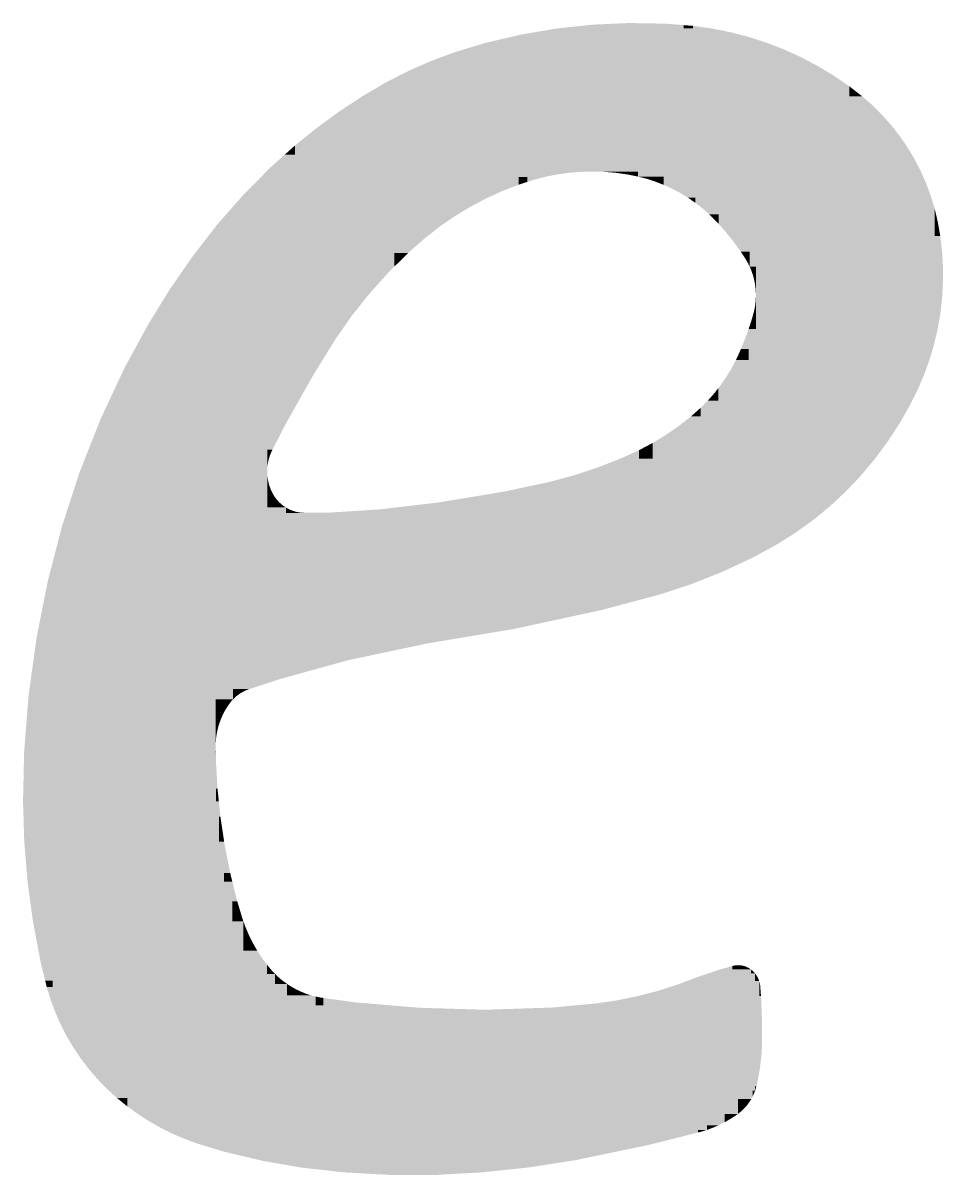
# Model space of a CAD drawing. Extents: x 149 to 8866, y 149 to 4853.
# Drawn here: x 5255.51 to 5277.65, y 4692.71 to 4720.43 of the extents above; entities that cross this region are included whole.
import ezdxf

# ---------------------------------------------------------------- set-up
doc = ezdxf.new("R2010")
doc.units = 0
doc.layers.add('L1D0', color=1, linetype='CONTINUOUS')

msp = doc.modelspace()

# ---------------------------------------------------------------- linework, layer by layer
at = {"layer": 'L1D0'}
for points in [[(5267.482, 4720.151), (5268.347, 4720.299), (5268.63, 4720.151), (5268.63, 4720.33)], [(5268.63, 4720.302), (5268.63, 4720.33), (5269.219, 4720.302), (5269.219, 4720.393)], [(5268.63, 4718.907), (5268.63, 4720.302), (5272.085, 4718.907), (5272.085, 4720.302)], [(5269.219, 4720.302), (5269.219, 4720.393), (5270.095, 4720.302), (5270.095, 4720.432)], [(5270.095, 4720.302), (5270.095, 4720.432), (5270.972, 4720.302), (5270.972, 4720.417)], [(5270.972, 4720.302), (5270.972, 4720.417), (5271.409, 4720.302), (5271.409, 4720.382)], [(5271.409, 4720.302), (5271.409, 4720.382), (5271.635, 4720.302), (5271.635, 4720.364)], [(5271.635, 4720.302), (5271.635, 4720.364), (5272.085, 4720.302)], [(5272.085, 4720.1), (5272.085, 4720.302), (5272.969, 4720.1), (5272.529, 4720.214)], [(5266.209, 4719.823), (5266.628, 4719.95), (5267.482, 4719.823), (5267.482, 4720.151)], [(5267.482, 4719.823), (5267.482, 4720.151), (5268.63, 4719.823), (5268.63, 4720.151)], [(5272.085, 4719.61), (5272.085, 4720.1), (5272.969, 4719.61), (5272.969, 4720.1)], [(5272.969, 4719.797), (5272.969, 4720.1), (5273.824, 4719.797), (5273.401, 4719.961)], [(5265.333, 4719.519), (5265.913, 4719.734), (5266.209, 4719.519), (5266.209, 4719.823)], [(5266.209, 4718.83), (5266.209, 4719.823), (5268.63, 4718.83), (5268.63, 4719.823)], [(5272.969, 4719.61), (5272.969, 4719.797), (5274.237, 4719.61), (5273.824, 4719.797)], [(5264.766, 4719.27), (5265.333, 4719.519), (5266.209, 4719.27), (5266.209, 4719.519)], [(5272.085, 4718.907), (5272.085, 4719.61), (5274.237, 4718.907), (5274.237, 4719.61)], [(5274.237, 4719.163), (5274.237, 4719.61), (5275.027, 4719.163), (5274.638, 4719.398)], [(5263.95, 4718.83), (5264.216, 4718.987), (5264.766, 4718.83), (5264.766, 4719.27)], [(5264.766, 4718.83), (5264.766, 4719.27), (5266.209, 4718.83), (5266.209, 4719.27)], [(5274.237, 4718.907), (5274.237, 4719.163), (5275.401, 4718.907), (5275.027, 4719.163)], [(5268.63, 4717.455), (5268.63, 4718.907), (5275.401, 4717.455), (5275.401, 4718.907)], [(5275.401, 4718.668), (5275.401, 4718.907), (5275.709, 4718.668), (5275.58, 4718.768)], [(5263.111, 4718.296), (5263.665, 4718.661), (5263.95, 4718.296), (5263.95, 4718.83)], [(5263.95, 4717.487), (5263.95, 4718.83), (5268.63, 4717.487), (5268.63, 4718.83)], [(5275.401, 4718.453), (5275.401, 4718.668), (5275.954, 4718.453), (5275.709, 4718.668)], [(5262.576, 4717.904), (5263.111, 4718.296), (5263.95, 4717.904), (5263.95, 4718.296)], [(5275.401, 4718.223), (5275.401, 4718.453), (5276.185, 4718.223), (5275.954, 4718.453)], [(5275.401, 4717.979), (5275.401, 4718.223), (5276.402, 4717.979), (5276.185, 4718.223)], [(5262.06, 4717.487), (5262.576, 4717.904), (5263.95, 4717.487), (5263.95, 4717.904)], [(5275.401, 4717.723), (5275.401, 4717.979), (5276.603, 4717.723), (5276.402, 4717.979)], [(5261.813, 4717.266), (5262.06, 4717.487), (5262.06, 4717.266)], [(5262.06, 4716.284), (5262.06, 4717.487), (5264.445, 4716.284), (5264.445, 4717.487)], [(5264.445, 4716.727), (5264.445, 4717.487), (5268.065, 4716.727), (5268.065, 4717.487)], [(5268.065, 4716.826), (5268.065, 4717.487), (5268.63, 4716.826), (5268.63, 4717.487)], [(5268.63, 4716.826), (5268.63, 4717.455), (5268.917, 4716.85), (5268.917, 4717.455)], [(5268.917, 4716.85), (5268.917, 4717.455), (5269.204, 4716.859), (5269.204, 4717.455)], [(5269.491, 4716.852), (5269.204, 4716.859), (5269.491, 4717.455), (5269.204, 4717.455)], [(5269.491, 4716.852), (5269.491, 4717.455), (5270.31, 4716.852), (5270.31, 4717.455)], [(5270.31, 4716.738), (5270.31, 4717.455), (5273.002, 4716.738), (5273.002, 4717.455)], [(5273.002, 4716.589), (5273.002, 4717.455), (5276.788, 4716.589), (5276.788, 4717.455)], [(5275.401, 4717.455), (5275.401, 4717.723), (5276.788, 4717.455), (5276.603, 4717.723)], [(5276.788, 4716.887), (5276.788, 4717.455), (5277.107, 4716.887), (5276.957, 4717.176)], [(5261.463, 4716.952), (5261.813, 4717.266), (5262.06, 4716.952), (5262.06, 4717.266)], [(5261.371, 4716.859), (5261.463, 4716.952), (5262.06, 4716.859), (5262.06, 4716.952)], [(5260.802, 4716.284), (5261.371, 4716.859), (5262.06, 4716.284), (5262.06, 4716.859)], [(5264.445, 4716.002), (5264.445, 4716.727), (5266.264, 4716.002), (5266.264, 4716.727)], [(5266.264, 4716.386), (5266.264, 4716.727), (5267.041, 4716.386), (5267.041, 4716.727)], [(5267.041, 4716.543), (5267.041, 4716.727), (5267.444, 4716.543), (5267.444, 4716.727)], [(5267.444, 4716.543), (5267.444, 4716.727), (5267.65, 4716.61), (5267.65, 4716.727)], [(5267.65, 4716.61), (5267.65, 4716.727), (5267.787, 4716.654), (5268.065, 4716.727)], [(5268.065, 4716.727), (5268.065, 4716.826), (5268.346, 4716.784), (5268.63, 4716.826)], [(5269.778, 4716.828), (5269.491, 4716.852), (5269.778, 4716.852)], [(5270.062, 4716.787), (5269.778, 4716.828), (5270.062, 4716.852), (5269.778, 4716.852)], [(5270.062, 4716.787), (5270.062, 4716.852), (5270.31, 4716.787), (5270.31, 4716.852)], [(5270.31, 4716.738), (5270.203, 4716.759), (5270.31, 4716.787), (5270.062, 4716.787)], [(5270.521, 4716.684), (5270.31, 4716.738), (5270.521, 4716.738)], [(5270.728, 4716.616), (5270.521, 4716.684), (5270.728, 4716.738), (5270.521, 4716.738)], [(5270.728, 4716.616), (5270.728, 4716.738), (5270.931, 4716.616), (5270.931, 4716.738)], [(5270.931, 4716.537), (5270.931, 4716.738), (5271.688, 4716.537), (5271.688, 4716.738)], [(5271.688, 4716.108), (5271.688, 4716.738), (5273.002, 4716.108), (5273.002, 4716.738)], [(5276.788, 4716.589), (5276.788, 4716.887), (5277.24, 4716.589), (5277.107, 4716.887)], [(5266.264, 4716.002), (5266.264, 4716.386), (5266.647, 4716.206), (5267.041, 4716.386)], [(5267.041, 4716.386), (5267.041, 4716.543), (5267.444, 4716.543)], [(5270.931, 4716.537), (5270.728, 4716.616), (5270.931, 4716.616)], [(5271.129, 4716.447), (5270.931, 4716.537), (5271.688, 4716.447), (5271.688, 4716.537)], [(5271.322, 4716.345), (5271.129, 4716.447), (5271.688, 4716.345), (5271.688, 4716.447)], [(5271.509, 4716.232), (5271.322, 4716.345), (5271.688, 4716.232), (5271.688, 4716.345)], [(5273.002, 4715.972), (5273.002, 4716.589), (5277.24, 4715.972), (5277.24, 4716.589)], [(5277.24, 4715.972), (5277.24, 4716.589), (5277.45, 4715.972), (5277.354, 4716.284)], [(5260.182, 4715.577), (5260.802, 4716.284), (5264.445, 4715.577), (5264.445, 4716.284)], [(5271.688, 4716.108), (5271.509, 4716.232), (5271.688, 4716.232)], [(5271.86, 4715.975), (5271.688, 4716.108), (5273.002, 4715.975), (5273.002, 4716.108)], [(5264.445, 4715.531), (5264.445, 4716.002), (5265.538, 4715.531), (5265.538, 4716.002)], [(5265.538, 4715.531), (5265.538, 4716.002), (5265.894, 4715.777), (5266.264, 4716.002)], [(5272.024, 4715.831), (5271.86, 4715.975), (5272.253, 4715.831), (5272.253, 4715.975)], [(5272.253, 4715.597), (5272.179, 4715.678), (5272.253, 4715.831), (5272.024, 4715.831)], [(5272.253, 4715.597), (5272.253, 4715.975), (5273.002, 4715.597), (5273.002, 4715.975)], [(5273.002, 4714.566), (5273.002, 4715.972), (5277.45, 4714.566), (5277.45, 4715.972)], [(5277.45, 4715.655), (5277.45, 4715.972), (5277.525, 4715.655)], [(5259.894, 4715.205), (5260.182, 4715.577), (5260.182, 4715.205)], [(5260.182, 4714.566), (5260.182, 4715.577), (5264.445, 4714.566), (5264.445, 4715.577)], [(5264.445, 4715.264), (5264.445, 4715.531), (5265.196, 4715.264), (5265.538, 4715.531)], [(5272.367, 4715.471), (5272.253, 4715.597), (5273.002, 4715.471), (5273.002, 4715.597)], [(5277.45, 4715.494), (5277.45, 4715.655), (5277.553, 4715.494), (5277.525, 4715.655)], [(5264.445, 4715.121), (5264.445, 4715.264), (5265.034, 4715.121), (5265.196, 4715.264)], [(5272.583, 4715.207), (5272.367, 4715.471), (5273.002, 4715.207), (5273.002, 4715.471)], [(5277.45, 4715.31), (5277.45, 4715.494), (5277.586, 4715.31), (5277.553, 4715.494)], [(5277.45, 4714.937), (5277.45, 4715.31), (5277.63, 4714.937), (5277.586, 4715.31)], [(5259.593, 4714.815), (5259.894, 4715.205), (5260.182, 4714.815), (5260.182, 4715.205)], [(5264.445, 4714.899), (5264.445, 4715.121), (5264.78, 4714.899), (5265.034, 4715.121)], [(5272.784, 4714.932), (5272.583, 4715.207), (5273.002, 4714.932), (5273.002, 4715.207)], [(5259.421, 4714.566), (5259.593, 4714.815), (5260.182, 4714.566), (5260.182, 4714.815)], [(5264.445, 4714.566), (5264.445, 4714.899), (5264.78, 4714.899)], [(5272.878, 4714.789), (5272.784, 4714.932), (5273.002, 4714.789), (5273.002, 4714.932)], [(5272.906, 4714.746), (5272.878, 4714.789), (5273.002, 4714.746), (5273.002, 4714.789)], [(5273.002, 4714.566), (5272.957, 4714.658), (5273.002, 4714.746), (5272.906, 4714.746)], [(5277.45, 4714.566), (5277.45, 4714.937), (5277.651, 4714.566), (5277.63, 4714.937)], [(5258.518, 4713.168), (5259.033, 4714.006), (5259.421, 4713.168), (5259.421, 4714.566)], [(5259.421, 4713.168), (5259.421, 4714.566), (5263.271, 4713.168), (5263.271, 4714.566)], [(5263.271, 4714.423), (5263.271, 4714.566), (5264.301, 4714.423), (5264.445, 4714.566)], [(5263.271, 4713.921), (5263.271, 4714.423), (5263.85, 4713.921), (5264.301, 4714.423)], [(5273.041, 4714.472), (5273.002, 4714.566), (5273.15, 4714.472), (5273.15, 4714.566)], [(5273.075, 4714.375), (5273.041, 4714.472), (5273.15, 4714.375), (5273.15, 4714.472)], [(5273.15, 4713.072), (5273.15, 4714.566), (5277.524, 4713.072), (5277.524, 4714.566)], [(5277.524, 4714.188), (5277.524, 4714.566), (5277.651, 4714.188), (5277.651, 4714.566)], [(5273.102, 4714.277), (5273.075, 4714.375), (5273.15, 4714.277), (5273.15, 4714.375)], [(5273.123, 4714.177), (5273.102, 4714.277), (5273.15, 4714.177), (5273.15, 4714.277)], [(5273.131, 4714.127), (5273.123, 4714.177), (5273.15, 4714.127), (5273.15, 4714.177)], [(5273.138, 4714.075), (5273.131, 4714.127), (5273.15, 4714.075), (5273.15, 4714.127)], [(5277.524, 4713.814), (5277.524, 4714.188), (5277.63, 4713.814), (5277.651, 4714.188)], [(5263.271, 4713.168), (5263.271, 4713.921), (5263.429, 4713.393), (5263.85, 4713.921)], [(5273.136, 4713.665), (5273.145, 4713.767), (5273.15, 4713.665), (5273.15, 4713.87)], [(5273.147, 4713.973), (5273.138, 4714.075), (5273.15, 4713.973), (5273.15, 4714.075)], [(5273.15, 4713.87), (5273.147, 4713.973), (5273.15, 4713.973)], [(5273.119, 4713.563), (5273.136, 4713.665), (5273.15, 4713.563), (5273.15, 4713.665)], [(5277.524, 4713.072), (5277.524, 4713.814), (5277.588, 4713.441), (5277.63, 4713.814)], [(5273.034, 4713.245), (5273.096, 4713.462), (5273.15, 4713.245), (5273.15, 4713.462)], [(5273.096, 4713.462), (5273.119, 4713.563), (5273.15, 4713.462), (5273.15, 4713.563)], [(5258.283, 4712.736), (5258.518, 4713.168), (5258.518, 4712.736)], [(5258.518, 4711.97), (5258.518, 4713.168), (5262.503, 4711.97), (5262.503, 4713.168)], [(5262.503, 4712.841), (5262.503, 4713.168), (5263.042, 4712.841), (5263.271, 4713.168)], [(5272.792, 4712.591), (5272.921, 4712.916), (5272.975, 4712.591), (5272.975, 4713.072)], [(5272.975, 4713.072), (5273.034, 4713.245), (5273.15, 4713.072), (5273.15, 4713.245)], [(5272.975, 4711.649), (5272.975, 4713.072), (5277.061, 4711.649), (5277.061, 4713.072)], [(5277.061, 4712.707), (5277.061, 4713.072), (5277.439, 4712.707), (5277.524, 4713.072)], [(5262.503, 4712.554), (5262.503, 4712.841), (5262.864, 4712.554), (5263.042, 4712.841)], [(5257.956, 4712.136), (5258.283, 4712.736), (5258.518, 4712.136), (5258.518, 4712.736)], [(5262.503, 4711.97), (5262.503, 4712.554), (5262.864, 4712.554)], [(5272.72, 4712.433), (5272.792, 4712.591), (5272.975, 4712.433), (5272.975, 4712.591)], [(5277.061, 4712.347), (5277.061, 4712.707), (5277.333, 4712.347), (5277.439, 4712.707)], [(5272.557, 4712.112), (5272.67, 4712.324), (5272.975, 4712.112), (5272.975, 4712.324)], [(5272.67, 4712.324), (5272.72, 4712.433), (5272.975, 4712.324), (5272.975, 4712.433)], [(5277.061, 4711.649), (5277.061, 4712.347), (5277.207, 4711.994), (5277.333, 4712.347)], [(5257.379, 4710.9), (5257.879, 4711.97), (5261.899, 4710.9), (5262.503, 4711.97)], [(5257.879, 4711.97), (5257.956, 4712.136), (5258.518, 4711.97), (5258.518, 4712.136)], [(5272.433, 4711.907), (5272.557, 4712.112), (5272.975, 4711.907), (5272.975, 4712.112)], [(5271.989, 4711.341), (5272.148, 4711.521), (5272.248, 4711.341), (5272.248, 4711.649)], [(5272.248, 4711.649), (5272.296, 4711.71), (5272.975, 4711.649), (5272.975, 4711.71)], [(5272.248, 4710.327), (5272.248, 4711.649), (5276.298, 4710.327), (5276.298, 4711.649)], [(5272.296, 4711.71), (5272.433, 4711.907), (5272.975, 4711.71), (5272.975, 4711.907)], [(5276.298, 4711.481), (5276.298, 4711.649), (5276.979, 4711.481), (5277.061, 4711.649)], [(5276.298, 4711.245), (5276.298, 4711.481), (5276.862, 4711.245), (5276.979, 4711.481)], [(5271.59, 4710.967), (5271.73, 4711.092), (5271.82, 4710.967), (5271.82, 4711.172)], [(5271.82, 4711.172), (5271.989, 4711.341), (5272.248, 4711.172), (5272.248, 4711.341)], [(5271.82, 4710.967), (5271.82, 4711.172), (5272.248, 4710.967), (5272.248, 4711.172)], [(5276.298, 4710.787), (5276.298, 4711.245), (5276.601, 4710.787), (5276.862, 4711.245)], [(5257.088, 4710.163), (5257.379, 4710.9), (5261.515, 4710.163), (5261.515, 4710.9)], [(5261.515, 4710.163), (5261.515, 4710.9), (5261.828, 4710.774), (5261.899, 4710.9)], [(5271.295, 4710.736), (5271.59, 4710.967), (5272.248, 4710.736), (5272.248, 4710.967)], [(5270.667, 4710.327), (5270.987, 4710.522), (5271.295, 4710.327), (5271.295, 4710.736)], [(5271.295, 4710.327), (5271.295, 4710.736), (5272.248, 4710.327), (5272.248, 4710.736)], [(5276.298, 4710.327), (5276.298, 4710.787), (5276.312, 4710.346), (5276.601, 4710.787)], [(5270.336, 4710.152), (5270.667, 4710.327), (5270.667, 4710.152)], [(5270.667, 4708.774), (5270.667, 4710.327), (5274.898, 4708.774), (5274.898, 4710.327)], [(5274.898, 4709.924), (5274.898, 4710.327), (5275.998, 4709.924), (5276.298, 4710.327)], [(5256.87, 4709.612), (5256.877, 4709.63), (5257.088, 4709.612), (5257.088, 4710.163)], [(5257.088, 4708.774), (5257.088, 4710.163), (5261.389, 4708.774), (5261.389, 4710.163)], [(5261.389, 4710.13), (5261.389, 4710.163), (5261.497, 4710.13), (5261.515, 4710.163)], [(5261.389, 4710.06), (5261.389, 4710.13), (5261.467, 4710.06), (5261.497, 4710.13)], [(5261.389, 4709.988), (5261.389, 4710.06), (5261.442, 4709.988), (5261.467, 4710.06)], [(5261.389, 4709.915), (5261.389, 4709.988), (5261.421, 4709.915), (5261.442, 4709.988)], [(5269.892, 4709.95), (5270.165, 4710.074), (5270.336, 4709.95), (5270.336, 4710.152)], [(5270.336, 4709.95), (5270.336, 4710.152), (5270.667, 4709.95), (5270.667, 4710.152)], [(5261.389, 4709.84), (5261.389, 4709.915), (5261.406, 4709.84), (5261.421, 4709.915)], [(5261.389, 4709.765), (5261.389, 4709.84), (5261.394, 4709.765), (5261.406, 4709.84)], [(5261.389, 4709.689), (5261.389, 4709.765), (5261.394, 4709.765)], [(5268.765, 4709.545), (5269.335, 4709.733), (5269.892, 4709.545), (5269.892, 4709.95)], [(5269.892, 4709.545), (5269.892, 4709.95), (5270.667, 4709.545), (5270.667, 4709.95)], [(5274.898, 4709.521), (5274.898, 4709.924), (5275.658, 4709.521), (5275.998, 4709.924)], [(5256.598, 4708.774), (5256.87, 4709.612), (5257.088, 4708.774), (5257.088, 4709.612)], [(5261.389, 4709.537), (5261.389, 4709.612), (5261.393, 4709.537)], [(5261.389, 4709.461), (5261.389, 4709.537), (5261.403, 4709.461), (5261.393, 4709.537)], [(5261.389, 4709.386), (5261.389, 4709.461), (5261.418, 4709.386), (5261.403, 4709.461)], [(5267.895, 4709.327), (5268.187, 4709.389), (5268.765, 4709.327), (5268.765, 4709.545)], [(5268.765, 4708.774), (5268.765, 4709.545), (5270.667, 4708.774), (5270.667, 4709.545)], [(5274.898, 4709.33), (5274.898, 4709.521), (5275.476, 4709.33), (5275.658, 4709.521)], [(5261.389, 4709.313), (5261.389, 4709.386), (5261.437, 4709.313), (5261.418, 4709.386)], [(5261.389, 4709.241), (5261.389, 4709.313), (5261.462, 4709.241), (5261.437, 4709.313)], [(5261.389, 4709.171), (5261.389, 4709.241), (5261.49, 4709.171), (5261.462, 4709.241)], [(5261.389, 4709.136), (5261.389, 4709.171), (5261.508, 4709.136), (5261.49, 4709.171)], [(5265.523, 4708.774), (5265.523, 4708.896), (5267.109, 4708.774), (5267.109, 4709.159)], [(5267.109, 4708.774), (5267.109, 4709.159), (5267.895, 4708.774), (5267.895, 4709.327)], [(5267.895, 4708.774), (5267.895, 4709.327), (5268.765, 4708.774), (5268.765, 4709.327)], [(5274.898, 4709.142), (5274.898, 4709.33), (5275.296, 4709.142), (5275.476, 4709.33)], [(5274.898, 4708.774), (5274.898, 4709.142), (5274.914, 4708.787), (5275.296, 4709.142)], [(5261.389, 4709.107), (5261.389, 4709.136), (5261.523, 4709.107), (5261.508, 4709.136)], [(5261.389, 4709.049), (5261.389, 4709.107), (5261.556, 4709.049), (5261.523, 4709.107)], [(5261.389, 4708.996), (5261.389, 4709.049), (5261.594, 4708.996), (5261.556, 4709.049)], [(5261.389, 4708.944), (5261.389, 4708.996), (5261.636, 4708.944), (5261.594, 4708.996)], [(5261.389, 4708.896), (5261.389, 4708.944), (5261.681, 4708.896), (5261.636, 4708.944)], [(5261.389, 4708.774), (5261.389, 4708.896), (5261.681, 4708.774), (5261.681, 4708.896)], [(5261.681, 4708.852), (5261.681, 4708.896), (5261.73, 4708.852)], [(5264.496, 4708.774), (5264.725, 4708.801), (5265.523, 4708.774), (5265.523, 4708.896)], [(5256.282, 4707.671), (5256.454, 4708.332), (5256.598, 4707.671), (5256.598, 4708.774)], [(5256.598, 4707), (5256.598, 4708.774), (5261.838, 4707), (5261.838, 4708.774)], [(5261.681, 4708.811), (5261.681, 4708.852), (5261.782, 4708.811), (5261.73, 4708.852)], [(5261.681, 4708.774), (5261.681, 4708.811), (5261.838, 4708.774), (5261.782, 4708.811)], [(5261.838, 4708.714), (5261.838, 4708.774), (5261.955, 4708.714), (5261.895, 4708.742)], [(5261.838, 4708.644), (5261.838, 4708.714), (5261.955, 4708.644), (5261.955, 4708.714)], [(5261.838, 4707), (5261.838, 4708.644), (5262.309, 4707), (5262.309, 4708.644)], [(5261.955, 4708.671), (5261.955, 4708.714), (5262.08, 4708.671), (5262.017, 4708.69)], [(5261.955, 4708.644), (5261.955, 4708.671), (5262.08, 4708.644), (5262.08, 4708.671)], [(5262.08, 4708.644), (5262.08, 4708.671), (5262.145, 4708.644), (5262.145, 4708.657)], [(5262.145, 4708.644), (5262.145, 4708.657), (5262.276, 4708.644), (5262.211, 4708.648)], [(5262.276, 4708.644), (5262.309, 4708.645), (5262.309, 4708.644)], [(5262.309, 4707), (5262.309, 4708.645), (5262.915, 4707), (5262.915, 4708.651)], [(5262.915, 4707), (5262.915, 4708.651), (5264.124, 4707), (5264.124, 4708.73)], [(5264.124, 4708.73), (5264.496, 4708.774), (5265.251, 4708.73), (5265.251, 4708.774)], [(5264.124, 4707), (5264.124, 4708.73), (5265.251, 4707), (5265.251, 4708.73)], [(5265.251, 4707.229), (5265.251, 4708.774), (5272.351, 4707.229), (5272.351, 4708.774)], [(5272.351, 4708.457), (5272.351, 4708.774), (5274.509, 4708.457), (5274.898, 4708.774)], [(5272.351, 4707.876), (5272.351, 4708.457), (5273.642, 4707.876), (5273.642, 4708.457)], [(5273.642, 4707.876), (5273.642, 4708.457), (5274.085, 4708.153), (5274.509, 4708.457)], [(5272.351, 4707.563), (5272.351, 4707.876), (5273.066, 4707.563), (5273.066, 4707.876)], [(5273.066, 4707.563), (5273.066, 4707.876), (5273.413, 4707.752), (5273.642, 4707.876)], [(5256.108, 4707), (5256.282, 4707.671), (5256.598, 4707), (5256.598, 4707.671)], [(5272.351, 4707.229), (5272.351, 4707.563), (5273.066, 4707.563)], [(5265.251, 4706.308), (5265.251, 4707.229), (5269.445, 4706.308), (5269.445, 4707.229)], [(5269.445, 4706.688), (5269.445, 4707.229), (5270.868, 4706.688), (5270.868, 4707.229)], [(5270.868, 4706.688), (5270.868, 4707.229), (5271.617, 4706.936), (5272.351, 4707.229)], [(5255.729, 4704.845), (5255.839, 4705.638), (5256.108, 4704.845), (5256.108, 4707)], [(5256.108, 4704.845), (5256.108, 4707), (5262.423, 4704.845), (5262.423, 4707)], [(5262.423, 4705.503), (5262.423, 4707), (5265.251, 4705.503), (5265.251, 4707)], [(5269.445, 4706.308), (5269.445, 4706.688), (5270.486, 4706.586), (5270.868, 4706.688)], [(5265.251, 4705.852), (5265.251, 4706.308), (5267.339, 4705.852), (5267.339, 4706.308)], [(5267.339, 4705.852), (5267.339, 4706.308), (5269.445, 4706.308)], [(5265.251, 4705.503), (5265.251, 4705.852), (5266.276, 4705.675), (5267.339, 4705.852)], [(5262.423, 4705.094), (5262.423, 4705.503), (5263.322, 4705.094), (5263.322, 4705.503)], [(5263.322, 4705.094), (5263.322, 4705.503), (5264.234, 4705.288), (5264.234, 4705.503)], [(5264.234, 4705.288), (5264.234, 4705.503), (5265.251, 4705.503)], [(5262.423, 4704.845), (5262.423, 4705.094), (5263.322, 4705.094)], [(5255.648, 4704.263), (5255.729, 4704.845), (5260.15, 4704.263), (5260.15, 4704.845)], [(5260.15, 4704.402), (5260.15, 4704.845), (5260.957, 4704.402), (5260.957, 4704.845)], [(5260.957, 4704.402), (5260.957, 4704.845), (5261.685, 4704.641), (5262.423, 4704.845)], [(5255.538, 4702.879), (5255.648, 4704.263), (5260.15, 4702.879), (5260.15, 4704.263)], [(5260.15, 4704.158), (5260.15, 4704.402), (5260.568, 4704.158), (5260.568, 4704.402)], [(5260.15, 4704.035), (5260.15, 4704.158), (5260.468, 4704.035), (5260.468, 4704.158)], [(5260.468, 4704.105), (5260.468, 4704.158), (5260.522, 4704.105), (5260.568, 4704.158)], [(5260.568, 4704.294), (5260.568, 4704.402), (5260.732, 4704.294), (5260.732, 4704.402)], [(5260.568, 4704.253), (5260.568, 4704.294), (5260.674, 4704.253), (5260.732, 4704.294)], [(5260.568, 4704.208), (5260.568, 4704.253), (5260.62, 4704.208), (5260.674, 4704.253)], [(5260.568, 4704.158), (5260.568, 4704.208), (5260.62, 4704.208)], [(5260.732, 4704.364), (5260.732, 4704.402), (5260.858, 4704.364), (5260.858, 4704.402)], [(5260.732, 4704.294), (5260.732, 4704.364), (5260.794, 4704.331), (5260.858, 4704.364)], [(5260.858, 4704.364), (5260.858, 4704.402), (5260.923, 4704.391), (5260.957, 4704.402)], [(5260.15, 4703.949), (5260.15, 4704.035), (5260.411, 4703.949), (5260.468, 4704.035)], [(5260.15, 4703.859), (5260.15, 4703.949), (5260.358, 4703.859), (5260.411, 4703.949)], [(5260.468, 4704.035), (5260.468, 4704.105), (5260.5, 4704.076), (5260.522, 4704.105)], [(5260.15, 4703.767), (5260.15, 4703.859), (5260.312, 4703.767), (5260.358, 4703.859)], [(5260.15, 4703.671), (5260.15, 4703.767), (5260.271, 4703.671), (5260.312, 4703.767)], [(5260.15, 4703.574), (5260.15, 4703.671), (5260.235, 4703.574), (5260.271, 4703.671)], [(5260.15, 4703.475), (5260.15, 4703.574), (5260.206, 4703.475), (5260.235, 4703.574)], [(5260.15, 4703.374), (5260.15, 4703.475), (5260.183, 4703.374), (5260.206, 4703.475)], [(5260.15, 4703.272), (5260.15, 4703.374), (5260.165, 4703.272), (5260.183, 4703.374)], [(5260.15, 4703.065), (5260.15, 4703.272), (5260.154, 4703.168), (5260.165, 4703.272)], [(5260.15, 4702.879), (5260.15, 4703.065), (5260.153, 4702.879), (5260.151, 4703.013)], [(5255.513, 4701.702), (5255.524, 4702.185), (5255.538, 4701.702), (5255.538, 4702.879)], [(5255.538, 4701.702), (5255.538, 4702.879), (5260.153, 4701.702), (5260.153, 4702.879)], [(5260.153, 4702.003), (5260.153, 4702.879), (5260.194, 4702.003), (5260.155, 4702.676)], [(5260.153, 4701.702), (5260.153, 4702.003), (5260.225, 4701.702), (5260.194, 4702.003)], [(5255.542, 4700.733), (5255.513, 4701.702), (5260.225, 4700.733), (5260.225, 4701.702)], [(5260.225, 4701.333), (5260.225, 4701.702), (5260.263, 4701.333)], [(5260.225, 4701), (5260.225, 4701.333), (5260.313, 4701), (5260.263, 4701.333)], [(5260.225, 4700.733), (5260.225, 4701), (5260.353, 4700.733), (5260.313, 4701)], [(5255.622, 4699.769), (5255.542, 4700.733), (5260.353, 4699.769), (5260.353, 4700.733)], [(5260.353, 4699.974), (5260.353, 4700.733), (5260.499, 4699.974), (5260.364, 4700.656)], [(5255.752, 4698.81), (5255.622, 4699.769), (5260.55, 4698.81), (5260.55, 4699.769)], [(5260.353, 4699.769), (5260.353, 4699.974), (5260.55, 4699.769), (5260.499, 4699.974)], [(5260.55, 4699.299), (5260.55, 4699.769), (5260.667, 4699.299)], [(5260.55, 4698.966), (5260.55, 4699.299), (5260.767, 4698.966), (5260.667, 4699.299)], [(5260.55, 4698.866), (5260.55, 4698.966), (5260.797, 4698.866), (5260.767, 4698.966)], [(5255.931, 4697.859), (5255.752, 4698.81), (5260.817, 4697.859), (5260.817, 4698.81)], [(5260.55, 4698.81), (5260.55, 4698.866), (5260.817, 4698.81), (5260.797, 4698.866)], [(5260.817, 4698.478), (5260.817, 4698.81), (5260.951, 4698.478), (5260.868, 4698.67)], [(5260.817, 4698.292), (5260.817, 4698.478), (5261.044, 4698.292), (5260.951, 4698.478)], [(5260.817, 4698.111), (5260.817, 4698.292), (5261.147, 4698.111), (5261.044, 4698.292)], [(5260.817, 4697.936), (5260.817, 4698.111), (5261.261, 4697.936), (5261.147, 4698.111)], [(5256.045, 4697.388), (5255.931, 4697.859), (5256.227, 4697.388), (5256.227, 4697.859)], [(5256.227, 4696.793), (5256.227, 4697.859), (5260.817, 4696.793), (5260.817, 4697.859)], [(5260.817, 4697.768), (5260.817, 4697.936), (5261.385, 4697.768), (5261.261, 4697.936)], [(5260.817, 4697.547), (5260.817, 4697.768), (5261.385, 4697.547), (5261.385, 4697.768)], [(5260.817, 4697.306), (5260.817, 4697.547), (5261.579, 4697.306), (5261.579, 4697.547)], [(5261.385, 4697.639), (5261.385, 4697.768), (5261.492, 4697.639), (5261.452, 4697.688)], [(5261.385, 4697.547), (5261.385, 4697.639), (5261.579, 4697.547), (5261.492, 4697.639)], [(5261.579, 4697.461), (5261.579, 4697.547), (5261.67, 4697.461)], [(5271.771, 4697.484), (5272.311, 4697.662), (5272.585, 4697.484), (5272.585, 4697.739)], [(5272.585, 4697.739), (5272.61, 4697.747), (5272.661, 4697.739), (5272.661, 4697.755)], [(5272.585, 4697.656), (5272.585, 4697.739), (5272.817, 4697.656), (5272.817, 4697.739)], [(5272.585, 4697.564), (5272.585, 4697.656), (5273.029, 4697.564), (5273.029, 4697.656)], [(5272.585, 4697.377), (5272.585, 4697.564), (5273.126, 4697.377), (5273.126, 4697.564)], [(5272.661, 4697.739), (5272.661, 4697.755), (5272.713, 4697.739), (5272.713, 4697.759)], [(5272.713, 4697.739), (5272.713, 4697.759), (5272.765, 4697.739), (5272.765, 4697.757)], [(5272.765, 4697.739), (5272.765, 4697.757), (5272.817, 4697.739), (5272.817, 4697.75)], [(5272.817, 4697.721), (5272.817, 4697.75), (5272.916, 4697.721), (5272.867, 4697.738)], [(5272.817, 4697.698), (5272.817, 4697.721), (5272.964, 4697.698), (5272.916, 4697.721)], [(5272.817, 4697.656), (5272.817, 4697.698), (5272.964, 4697.656), (5272.964, 4697.698)], [(5272.964, 4697.656), (5272.964, 4697.698), (5273.029, 4697.656), (5273.008, 4697.672)], [(5273.029, 4697.604), (5273.029, 4697.656), (5273.09, 4697.604), (5273.051, 4697.639)], [(5273.029, 4697.564), (5273.029, 4697.604), (5273.126, 4697.564), (5273.09, 4697.604)], [(5273.126, 4697.475), (5273.126, 4697.564), (5273.187, 4697.475), (5273.159, 4697.521)], [(5256.083, 4697.233), (5256.045, 4697.388), (5256.227, 4697.233), (5256.227, 4697.388)], [(5256.227, 4696.793), (5256.177, 4696.926), (5256.227, 4697.233), (5256.083, 4697.233)], [(5260.817, 4696.793), (5260.817, 4697.306), (5261.869, 4696.793), (5261.869, 4697.306)], [(5261.579, 4697.38), (5261.579, 4697.461), (5261.767, 4697.38), (5261.67, 4697.461)], [(5261.579, 4697.306), (5261.579, 4697.38), (5261.869, 4697.306), (5261.767, 4697.38)], [(5261.869, 4697.177), (5261.869, 4697.306), (5262.085, 4697.177), (5261.975, 4697.238)], [(5270.306, 4697.014), (5270.791, 4697.14), (5271.27, 4697.014), (5271.27, 4697.294)], [(5271.27, 4697.294), (5271.505, 4697.383), (5271.771, 4697.294), (5271.771, 4697.484)], [(5271.27, 4697.014), (5271.27, 4697.294), (5271.771, 4697.014), (5271.771, 4697.294)], [(5271.771, 4697.377), (5271.771, 4697.484), (5272.585, 4697.377), (5272.585, 4697.484)], [(5271.771, 4697.014), (5271.771, 4697.377), (5273.229, 4697.014), (5273.229, 4697.377)], [(5273.126, 4697.427), (5273.126, 4697.475), (5273.21, 4697.427), (5273.187, 4697.475)], [(5273.126, 4697.377), (5273.126, 4697.427), (5273.229, 4697.377), (5273.21, 4697.427)], [(5273.229, 4697.325), (5273.229, 4697.377), (5273.243, 4697.325)], [(5273.229, 4697.272), (5273.229, 4697.325), (5273.252, 4697.272), (5273.243, 4697.325)], [(5273.229, 4697.245), (5273.229, 4697.272), (5273.254, 4697.245), (5273.252, 4697.272)], [(5273.229, 4697.014), (5273.229, 4697.245), (5273.272, 4697.014), (5273.254, 4697.245)], [(5261.869, 4697.123), (5261.869, 4697.177), (5262.199, 4697.123), (5262.085, 4697.177)], [(5261.869, 4697.035), (5261.869, 4697.123), (5262.199, 4697.035), (5262.199, 4697.123)], [(5261.869, 4697.003), (5261.869, 4697.035), (5262.556, 4697.003), (5262.435, 4697.035)], [(5261.869, 4696.793), (5261.869, 4697.003), (5262.556, 4696.793), (5262.556, 4697.003)], [(5262.199, 4697.035), (5262.199, 4697.123), (5262.435, 4697.035), (5262.315, 4697.075)], [(5262.556, 4696.97), (5262.556, 4697.003), (5262.742, 4696.97), (5262.68, 4696.978)], [(5262.556, 4696.793), (5262.556, 4696.97), (5262.742, 4696.793), (5262.742, 4696.97)], [(5262.742, 4696.793), (5262.742, 4696.97), (5263.505, 4696.793), (5263.505, 4696.864)], [(5269.814, 4696.816), (5269.814, 4696.913), (5270.306, 4696.816), (5270.306, 4697.014)], [(5270.306, 4696.336), (5270.306, 4697.014), (5273.272, 4696.336), (5273.272, 4697.014)], [(5273.272, 4696.336), (5273.272, 4697.014), (5273.3, 4696.336), (5273.277, 4696.943)], [(5256.289, 4696.626), (5256.227, 4696.793), (5257.534, 4696.626), (5257.534, 4696.793)], [(5257.534, 4694.78), (5257.534, 4696.793), (5264.341, 4694.78), (5264.341, 4696.793)], [(5263.505, 4696.793), (5263.505, 4696.864), (5264.341, 4696.793)], [(5264.341, 4696.686), (5264.341, 4696.793), (5265.039, 4696.686), (5265.039, 4696.734)], [(5264.341, 4695.285), (5264.341, 4696.686), (5266.625, 4695.285), (5266.625, 4696.686)], [(5265.039, 4696.686), (5265.039, 4696.734), (5265.809, 4696.686), (5265.809, 4696.711)], [(5265.809, 4696.686), (5265.809, 4696.711), (5266.625, 4696.686)], [(5266.625, 4696.686), (5268.255, 4696.739), (5269.067, 4696.686), (5269.067, 4696.816)], [(5266.625, 4695.285), (5266.625, 4696.686), (5269.067, 4695.285), (5269.067, 4696.686)], [(5269.067, 4696.816), (5269.317, 4696.839), (5269.814, 4696.816), (5269.814, 4696.913)], [(5269.067, 4696.336), (5269.067, 4696.816), (5270.306, 4696.336), (5270.306, 4696.816)], [(5256.418, 4696.333), (5256.289, 4696.626), (5257.534, 4696.333), (5257.534, 4696.626)], [(5256.564, 4696.048), (5256.418, 4696.333), (5257.534, 4696.048), (5257.534, 4696.333)], [(5269.067, 4695.285), (5269.067, 4696.336), (5273.247, 4695.285), (5273.247, 4696.336)], [(5273.247, 4695.882), (5273.247, 4696.336), (5273.3, 4695.882), (5273.3, 4696.336)], [(5256.728, 4695.773), (5256.564, 4696.048), (5257.534, 4695.773), (5257.534, 4696.048)], [(5273.247, 4695.285), (5273.247, 4695.882), (5273.283, 4695.583), (5273.3, 4695.882)], [(5256.907, 4695.507), (5256.728, 4695.773), (5257.534, 4695.507), (5257.534, 4695.773)], [(5257.101, 4695.252), (5256.907, 4695.507), (5257.534, 4695.252), (5257.534, 4695.507)], [(5264.341, 4693.067), (5264.341, 4695.285), (5268.81, 4693.067), (5268.81, 4695.285)], [(5268.81, 4694.18), (5268.81, 4695.285), (5272.716, 4694.18), (5272.716, 4695.285)], [(5272.716, 4694.99), (5272.716, 4695.285), (5273.195, 4694.99), (5273.247, 4695.285)], [(5257.534, 4694.78), (5257.311, 4695.01), (5257.534, 4695.252), (5257.101, 4695.252)], [(5257.771, 4694.564), (5257.534, 4694.78), (5258.02, 4694.564), (5258.02, 4694.78)], [(5258.02, 4694.362), (5258.02, 4694.78), (5258.831, 4694.362), (5258.831, 4694.78)], [(5258.831, 4693.842), (5258.831, 4694.78), (5261.271, 4693.842), (5261.271, 4694.78)], [(5261.271, 4693.052), (5261.271, 4694.78), (5264.341, 4693.052), (5264.341, 4694.78)], [(5272.716, 4694.844), (5272.716, 4694.99), (5273.16, 4694.844), (5273.195, 4694.99)], [(5272.716, 4694.737), (5272.716, 4694.844), (5273.13, 4694.737), (5273.13, 4694.844)], [(5272.716, 4694.6), (5272.716, 4694.737), (5273.073, 4694.6), (5273.073, 4694.737)], [(5273.073, 4694.6), (5273.073, 4694.737), (5273.103, 4694.668), (5273.13, 4694.737)], [(5273.13, 4694.737), (5273.13, 4694.844), (5273.152, 4694.808), (5273.16, 4694.844)], [(5258.02, 4694.362), (5257.895, 4694.464), (5258.02, 4694.564), (5257.771, 4694.564)], [(5272.716, 4694.535), (5272.716, 4694.6), (5273.038, 4694.535), (5273.073, 4694.6)], [(5272.716, 4694.472), (5272.716, 4694.535), (5272.998, 4694.472), (5273.038, 4694.535)], [(5272.716, 4694.412), (5272.716, 4694.472), (5272.955, 4694.412), (5272.998, 4694.472)], [(5258.281, 4694.174), (5258.02, 4694.362), (5258.831, 4694.174), (5258.831, 4694.362)], [(5258.831, 4693.842), (5258.551, 4694), (5258.831, 4694.174), (5258.281, 4694.174)], [(5268.81, 4693.432), (5268.81, 4694.18), (5270.566, 4693.432), (5270.566, 4694.18)], [(5270.566, 4693.794), (5270.566, 4694.18), (5271.974, 4693.794), (5271.974, 4694.18)], [(5271.974, 4693.977), (5271.974, 4694.18), (5272.394, 4693.977), (5272.394, 4694.18)], [(5272.394, 4694.135), (5272.394, 4694.18), (5272.655, 4694.135), (5272.716, 4694.18)], [(5272.716, 4694.354), (5272.716, 4694.412), (5272.908, 4694.354), (5272.955, 4694.412)], [(5272.716, 4694.3), (5272.716, 4694.354), (5272.858, 4694.3), (5272.908, 4694.354)], [(5272.716, 4694.249), (5272.716, 4694.3), (5272.803, 4694.249), (5272.858, 4694.3)], [(5272.716, 4694.18), (5272.716, 4694.249), (5272.746, 4694.202), (5272.803, 4694.249)], [(5271.974, 4693.908), (5271.974, 4693.977), (5272.257, 4693.908), (5272.394, 4693.977)], [(5271.974, 4693.794), (5271.974, 4693.908), (5272.117, 4693.848), (5272.257, 4693.908)], [(5272.394, 4694.053), (5272.394, 4694.135), (5272.526, 4694.053), (5272.655, 4694.135)], [(5272.394, 4693.977), (5272.394, 4694.053), (5272.526, 4694.053)], [(5259.414, 4693.572), (5259.119, 4693.699), (5259.414, 4693.842), (5258.831, 4693.842)], [(5259.414, 4693.572), (5259.414, 4693.842), (5259.87, 4693.572), (5259.87, 4693.842)], [(5259.87, 4693.416), (5259.87, 4693.842), (5261.271, 4693.416), (5261.271, 4693.842)], [(5270.566, 4693.432), (5270.566, 4693.794), (5271.754, 4693.731), (5271.754, 4693.794)], [(5271.754, 4693.731), (5271.754, 4693.794), (5271.828, 4693.75), (5271.974, 4693.794)], [(5259.87, 4693.416), (5259.717, 4693.462), (5259.87, 4693.572), (5259.414, 4693.572)], [(5261.271, 4693.052), (5260.332, 4693.275), (5261.271, 4693.416), (5259.87, 4693.416)], [(5268.81, 4693.067), (5268.81, 4693.432), (5269.367, 4693.183), (5270.566, 4693.432)], [(5265.438, 4692.71), (5264.341, 4692.711), (5265.438, 4693.067), (5264.341, 4693.067)], [(5265.438, 4692.71), (5265.438, 4693.067), (5265.986, 4692.741), (5265.986, 4693.067)], [(5265.986, 4692.741), (5265.986, 4693.067), (5266.554, 4692.772), (5266.554, 4693.067)], [(5266.554, 4692.772), (5266.554, 4693.067), (5267.685, 4692.891), (5268.81, 4693.067)], [(5262.701, 4692.833), (5262.221, 4692.886), (5262.701, 4693.052), (5261.271, 4693.052)], [(5263.246, 4692.772), (5262.701, 4692.833), (5263.246, 4693.052), (5262.701, 4693.052)], [(5264.341, 4692.711), (5263.246, 4692.772), (5264.341, 4693.052), (5263.246, 4693.052)]]:
    msp.add_solid(points, dxfattribs=at)

doc.saveas('drawing.dxf')
